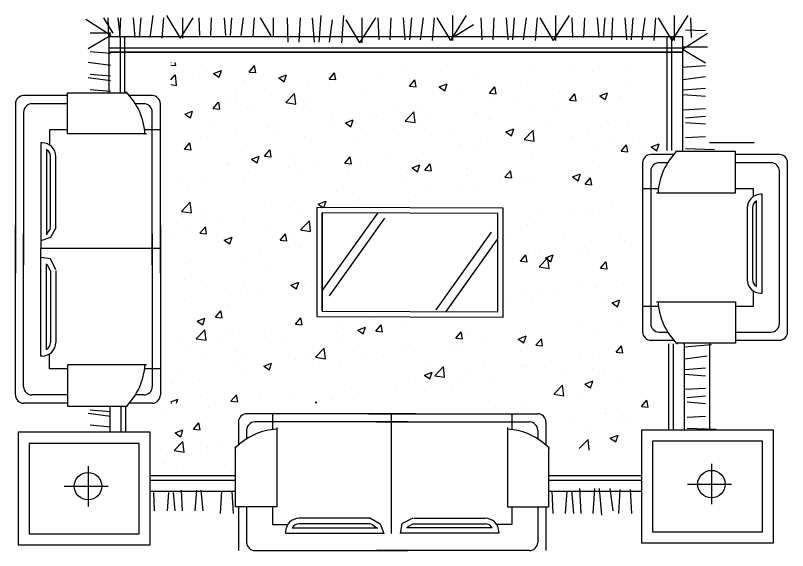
# Model space of a CAD drawing. Extents: x -42728 to 99010, y -18674 to 47645.
# Drawn here: x -23978 to -20522, y -12017 to -9623 of the extents above; entities that cross this region are included whole.
import ezdxf

# ---------------------------------------------------------------- set-up
doc = ezdxf.new("R2010")
doc.units = 0
doc.header["$LTSCALE"] = 100
doc.header["$MEASUREMENT"] = 0
doc.layers.get('0').update_dxf_attribs({"linetype": 'CONTINUOUS'})
doc.layers.add('家具', color=223, linetype='CONTINUOUS')

# ---------------------------------------------------------------- blocks, each defined once
blk = doc.blocks.new('A$C31C22C85')
at = {"layer": '家具', "color": 3}
for p, q in [((603.2, 2294.8), (616.8, 2394)), ((738.7, 2292.3), (677.7, 2394)), ((1359, 2274.4), (1368.9, 2394)), ((1460.4, 2272), (1470.5, 2394)), ((1948.3, 2282.1), (2019.4, 2394)), ((1958.4, 2282.1), (1958.4, 2394)), ((2409, 2282), (2480.1, 2393.9)), ((2419.1, 2282), (2419.1, 2393.9)), ((2940, 2282), (3011.1, 2393.9)), ((2950.1, 2282), (2950.1, 2393.9)), ((427.5, 2304.9), (315.6, 2376)), ((437.6, 2315.1), (395.4, 2382.6)), ((418.1, 2294.8), (415, 2382.6)), ((468.1, 2304.9), (460.4, 2382.6)), ((467.5, 2294.8), (471.9, 2382.6)), ((535.3, 2294.8), (528.5, 2382.6)), ((556, 2294.8), (563.3, 2382.6)), ((657.4, 2292.3), (664.9, 2382.6)), ((738.7, 2292.3), (796.2, 2382.6)), ((748.9, 2292.3), (748.9, 2382.6)), ((824.7, 2305), (821.9, 2382.6)), ((874, 2305), (877.9, 2382.6)), ((941.8, 2305), (935.9, 2382.6)), ((962.6, 2305), (969, 2382.6)), ((1009.8, 2305), (1020.4, 2382.6)), ((1064, 2302.5), (1070.7, 2382.6)), ((1145.3, 2302.5), (1097.3, 2382.6)), ((1155.5, 2302.5), (1155.5, 2382.6)), ((1221.1, 2274.4), (1217.2, 2382.6)), ((1270.4, 2274.4), (1275.8, 2382.6)), ((1338.2, 2274.4), (1329.9, 2382.6)), ((1406.2, 2274.4), (1419.7, 2373.7)), ((1541.7, 2272), (1480.7, 2373.7)), ((1541.7, 2272), (1612.8, 2383.8)), ((1551.9, 2272), (1551.9, 2383.8)), ((1627.6, 2284.6), (1624.1, 2382.6)), ((1677, 2284.6), (1681.9, 2382.6)), ((1744.8, 2284.6), (1737.3, 2382.6)), ((1765.5, 2284.6), (1773.7, 2382.6)), ((1812.8, 2284.6), (1826.3, 2383.8)), ((1867, 2282.1), (1875.3, 2382.6)), ((1948.3, 2282.1), (1887.3, 2383.8)), ((1968.7, 2302.7), (2050, 2353.6)), ((2088.4, 2284.5), (2084.9, 2382.6)), ((2137.7, 2284.5), (2142.6, 2382.6)), ((2205.5, 2284.5), (2198, 2382.6)), ((2226.2, 2284.5), (2234.4, 2382.6)), ((2273.5, 2284.5), (2287, 2383.7)), ((2327.7, 2282), (2336, 2382.6)), ((2409, 2282), (2348, 2383.7)), ((2494.9, 2294.7), (2491.8, 2382.6)), ((2544.3, 2294.7), (2548.7, 2382.6)), ((2612.1, 2294.7), (2605.3, 2382.6)), ((2632.8, 2294.7), (2640.1, 2382.6)), ((2668.7, 2284.5), (2673.6, 2382.6)), ((2736.5, 2284.5), (2729, 2382.6)), ((2757.2, 2284.5), (2765.4, 2382.6)), ((2804.5, 2284.5), (2818, 2383.7)), ((2858.7, 2282), (2867, 2382.6)), ((2940, 2282), (2879, 2383.7)), ((3025.9, 2294.7), (3022.8, 2382.6)), ((2998.9, 2329.5), (3088.3, 2326.3)), ((427.5, 2304.9), (325.8, 2243.9)), ((427.5, 2315.1), (334, 2315.1)), ((418, 2299.2), (2986, 2299.2)), ((418, 2299.2), (418, 2046.8)), ((468, 2299.2), (468, 2046.8)), ((488, 2299.2), (488, 2046.8)), ((2916, 2299.2), (2916, 1789.1)), ((2936, 2299.2), (2936, 1789.1)), ((2986, 2299.2), (2986, 1789.1)), ((2986.2, 2243.5), (3098.1, 2314.7)), ((418, 2249.2), (2986, 2249.2)), ((2986.2, 2253.7), (3098.1, 2253.7)), ((427.5, 2223.6), (334, 2231.4)), ((2986, 2229.2), (418, 2229.2)), ((418, 2229.2), (2986, 2229.2)), ((2986.2, 2243.5), (3087.9, 2182.6)), ((425, 2169.4), (325.8, 2182.9)), ((695.1, 2181.5), (696.6, 2183.3)), ((717.2, 2169.4), (714.6, 2183.3)), ((695.1, 2171.3), (717, 2169.4)), ((887, 2134.9), (922, 2148.4)), ((912, 2118.1), (922.1, 2148.3)), ((916.1, 2170.8), (916.1, 2170.8)), ((1044.5, 2149.3), (1044.5, 2149.3)), ((1045.8, 2140.7), (1069.9, 2169.4)), ((1075.8, 2138), (1070, 2169.4)), ((1746.3, 2143.5), (1746.3, 2143.5)), ((1935.7, 2168.5), (1935.7, 2168.5)), ((2323.8, 2160.2), (2323.8, 2160.2)), ((2486, 2176.7), (2486, 2176.7)), ((2584.1, 2143), (2584.1, 2143)), ((2752.9, 2165.4), (2752.9, 2165.4)), ((2986.2, 2162.2), (3088.3, 2170.7)), ((425, 2101.2), (325.8, 2114.7)), ((425, 2122.1), (334, 2129.7)), ((695.1, 2106.5), (715.6, 2127.8)), ((721.3, 2080.3), (715.7, 2127.8)), ((792, 2117.3), (792, 2117.3)), ((855.2, 2141), (855.2, 2141)), ((887, 2134.9), (911.9, 2118.2)), ((914.8, 2132.8), (914.8, 2132.8)), ((1045.8, 2140.7), (1075.7, 2138.1)), ((1178.2, 2114.2), (1213.2, 2127.7)), ((1178.2, 2114.2), (1203, 2097.5)), ((1203.2, 2097.4), (1213.3, 2127.6)), ((1404.4, 2109.3), (1428.5, 2138)), ((1404.4, 2109.3), (1434.3, 2106.7)), ((1434.4, 2106.6), (1428.6, 2138)), ((1621.1, 2127.1), (1621.1, 2127.1)), ((2067.1, 2125), (2067.1, 2125)), ((2988.7, 2108.1), (3087.9, 2121.6)), ((695.1, 2084.4), (721.1, 2080.4)), ((1021.6, 2103.6), (1021.6, 2103.6)), ((1305.4, 2085.5), (1305.4, 2085.5)), ((1763.1, 2077.9), (1787.2, 2106.6)), ((1763.1, 2077.9), (1792.9, 2075.3)), ((1793.1, 2075.3), (1787.3, 2106.6)), ((1807.4, 2087.6), (1807.4, 2087.6)), ((1896.7, 2074.2), (1931.7, 2087.6)), ((1896.7, 2074.2), (1921.6, 2057.4)), ((1921.7, 2057.4), (1931.9, 2087.6)), ((2121.7, 2046.5), (2145.8, 2075.3)), ((2151.7, 2043.9), (2145.9, 2075.2)), ((2292.5, 2092.9), (2292.5, 2092.9)), ((2750.2, 2095.8), (2750.2, 2095.8)), ((232.6, 1863.7), (232.6, 2048.5)), ((232.6, 2048.5), (502.3, 2048.5)), ((425, 2053.9), (334, 2061.5)), ((990.8, 2044.1), (990.8, 2044.1)), ((1116, 2060.6), (1116, 2060.6)), ((1210.3, 2004.5), (1249.2, 2045.1)), ((1254.9, 1997.5), (1249.4, 2045)), ((1554.8, 2055.5), (1554.8, 2055.5)), ((2000.9, 2042.9), (2000.9, 2042.9)), ((2121.7, 2046.5), (2151.6, 2043.9)), ((2434.4, 2054.2), (2434.4, 2054.2)), ((2480.3, 2015.2), (2504.4, 2043.9)), ((2510.3, 2012.5), (2504.5, 2043.8)), ((2615.3, 2034.2), (2650.3, 2047.6)), ((2640.3, 2017.3), (2650.4, 2047.6)), ((2988.7, 2060.8), (3088.3, 2069.1)), ((2988.7, 2040.1), (3088.3, 2032.4)), ((232.6, 2035.4), (36.7, 2035.4)), ((612.1, 2035.4), (509.2, 2035.4)), ((885.5, 1977.9), (909.6, 2006.6)), ((915.5, 1975.3), (909.7, 2006.6)), ((963.5, 2024.6), (963.5, 2024.6)), ((988.2, 2028.8), (988.2, 2028.8)), ((1210.3, 2004.5), (1254.8, 1997.6)), ((1298.1, 2020.3), (1298.1, 2020.3)), ((2119.9, 2012.8), (2119.9, 2012.8)), ((2245.1, 2029.3), (2245.1, 2029.3)), ((2480.3, 2015.2), (2510.2, 2012.5)), ((2570.3, 2025.8), (2570.3, 2025.8)), ((2615.3, 2034.2), (2640.2, 2017.4)), ((2703.9, 2033.2), (2703.9, 2033.2)), ((0, 1998.6), (0, 1241.2)), ((232.6, 1998.6), (73.4, 1998.6)), ((575.4, 1998.6), (536.7, 1998.6)), ((648.8, 1241.2), (648.8, 1998.6)), ((787.2, 1988.8), (787.2, 1988.8)), ((885.5, 1977.9), (915.4, 1975.3)), ((1038.4, 1982.8), (1038.4, 1982.8)), ((1054.1, 1977.6), (1054.1, 1977.6)), ((1709.3, 1992.8), (1709.3, 1992.8)), ((1804.1, 1971.3), (1804.1, 1971.3)), ((2317.7, 1993.8), (2317.7, 1993.8)), ((2412.3, 1983.1), (2412.3, 1983.1)), ((2988.7, 1972.3), (3088.3, 1977.3)), ((36.7, 1961.9), (36.7, 1277.9)), ((612.1, 1277.9), (612.1, 1961.9)), ((758.1, 1953), (793.1, 1966.4)), ((758.1, 1953), (782.9, 1936.2)), ((783.1, 1936.2), (793.2, 1966.4)), ((785.9, 1950.8), (785.9, 1950.8)), ((908.7, 1966.4), (908.7, 1966.4)), ((1321, 1966.3), (1321, 1966.3)), ((1417.7, 1942.8), (1417.7, 1942.8)), ((1587.9, 1955), (1587.9, 1955)), ((1614.8, 1946.3), (1614.8, 1946.3)), ((1743.9, 1921.7), (1782.9, 1962.3)), ((1788.5, 1914.8), (1783, 1962.3)), ((1854.8, 1943.7), (1854.8, 1943.7)), ((2061, 1958.6), (2061, 1958.6)), ((2998.9, 1936.4), (3088.3, 1943.8)), ((892.6, 1921.7), (892.6, 1921.7)), ((1159.5, 1910.4), (1159.5, 1910.4)), ((1476.6, 1912.9), (1511.6, 1926.4)), ((1476.6, 1912.9), (1501.5, 1896.2)), ((1489.6, 1929.9), (1489.6, 1929.9)), ((1501.6, 1896.1), (1511.8, 1926.3)), ((1743.9, 1921.7), (1788.4, 1914.8)), ((1801.3, 1921.1), (1801.3, 1921.1)), ((2120.7, 1933.1), (2120.7, 1933.1)), ((2121.7, 1932.4), (2121.7, 1932.4)), ((2388.6, 1921.2), (2388.6, 1921.2)), ((2655.6, 1909.9), (2655.6, 1909.9)), ((2743.9, 1915.1), (2743.9, 1915.1)), ((2998.9, 1915.6), (3088.3, 1908.8)), ((153, 1882.4), (153, 1814.6)), ((232.6, 1882.4), (153, 1882.4)), ((648.8, 1882.4), (578.1, 1882.4)), ((1126.1, 1892.7), (1126.1, 1892.7)), ((1173.8, 1888.3), (1173.8, 1888.3)), ((1426.4, 1899.1), (1426.4, 1899.1)), ((1548.8, 1889.1), (1548.8, 1889.1)), ((1693.3, 1887.8), (1693.3, 1887.8)), ((1829.1, 1883), (1829.1, 1883)), ((1960.2, 1876.6), (1960.2, 1876.6)), ((2195.2, 1872.9), (2230.2, 1886.3)), ((2195.2, 1872.9), (2220.1, 1856.1)), ((2220.2, 1856.1), (2230.3, 1886.3)), ((2277.5, 1839), (2316.5, 1879.6)), ((2322.1, 1832), (2316.6, 1879.5)), ((2618.7, 1898.6), (2618.7, 1898.6)), ((587.2, 1863.7), (232.6, 1863.7)), ((834.5, 1842.7), (834.5, 1842.7)), ((859.3, 1846.9), (859.3, 1846.9)), ((984.5, 1863.3), (984.5, 1863.3)), ((1292, 1853.9), (1292, 1853.9)), ((1537.5, 1833), (1537.5, 1833)), ((2113.5, 1832.1), (2113.5, 1832.1)), ((2227.2, 1865.3), (2227.2, 1865.3)), ((2277.5, 1839), (2322, 1832.1)), ((2302.9, 1857), (2302.9, 1857)), ((2494.1, 1854), (2494.1, 1854)), ((2564.2, 1859.4), (2564.2, 1859.4)), ((2761, 1842.7), (2761, 1842.7)), ((2998.9, 1847.9), (3088.3, 1852.3)), ((114.1, 1824.4), (114.1, 1351.2)), ((119.8, 1824.4), (114.1, 1824.4)), ((756.5, 1795.9), (780.6, 1824.7)), ((786.5, 1793.3), (780.8, 1824.6)), ((1032.3, 1816.4), (1032.3, 1816.4)), ((1988.4, 1815.6), (1988.4, 1815.6)), ((2311.6, 1827.4), (2311.6, 1827.4)), ((2603.3, 1808.2), (2603.3, 1808.2)), ((2665.2, 1825.8), (2665.2, 1825.8)), ((2711, 1786.8), (2735.1, 1815.5)), ((2741, 1784.1), (2735.3, 1815.4)), ((2801, 1797.4), (2801, 1797.4)), ((2846, 1805.8), (2881, 1819.2)), ((2846, 1805.8), (2870.9, 1789)), ((2871, 1788.9), (2881.1, 1819.2)), ((2934.6, 1804.8), (2934.6, 1804.8)), ((2998.9, 1798.5), (3128.6, 1793.9)), ((3107.2, 1825.6), (3307.2, 1825.6)), ((138.6, 1794.8), (138.6, 1412.1)), ((156.6, 1443.7), (156.6, 1763.2)), ((181, 1443.7), (181, 1763.2)), ((756.5, 1795.9), (786.4, 1793.3)), ((779.8, 1784.4), (779.8, 1784.4)), ((1056.5, 1751.7), (1091.5, 1765.1)), ((1081.5, 1734.9), (1091.6, 1765.1)), ((1115.2, 1764.6), (1139.3, 1793.3)), ((1115.2, 1764.6), (1145.1, 1762)), ((1145.2, 1761.9), (1139.4, 1793.3)), ((1245.9, 1782.9), (1245.9, 1782.9)), ((1672.6, 1774.1), (1672.6, 1774.1)), ((2054.9, 1792.1), (2054.9, 1792.1)), ((2711, 1786.8), (2740.9, 1784.1)), ((2946.7, 1771.8), (2843.8, 1771.8)), ((3223.3, 1784.9), (2953.7, 1784.9)), ((3223.3, 1600.1), (3223.3, 1784.9)), ((3419.2, 1771.8), (3223.3, 1771.8)), ((954.4, 1732.9), (954.4, 1732.9)), ((1056.5, 1751.7), (1081.4, 1734.9)), ((1358.1, 1732.6), (1358.1, 1732.6)), ((1473.8, 1733.2), (1497.9, 1761.9)), ((1473.8, 1733.2), (1503.7, 1730.6)), ((1483.2, 1749.1), (1483.2, 1749.1)), ((1503.8, 1730.5), (1498, 1761.9)), ((1795.2, 1754.7), (1795.2, 1754.7)), ((1832.4, 1701.8), (1856.5, 1730.5)), ((1862.4, 1699.2), (1856.7, 1730.5)), ((2311.7, 1758.1), (2311.7, 1758.1)), ((2807.1, 1735), (2807.1, 977.6)), ((2919.2, 1735), (2880.5, 1735)), ((3382.5, 1735), (3223.3, 1735)), ((3455.9, 977.6), (3455.9, 1735)), ((954.6, 1723.4), (954.6, 1723.4)), ((1221.5, 1712.1), (1221.5, 1712.1)), ((1488.4, 1700.9), (1488.4, 1700.9)), ((1542.7, 1722.6), (1542.7, 1722.6)), ((1775.1, 1711.6), (1810.1, 1725.1)), ((1775.1, 1711.6), (1800, 1694.9)), ((1800.1, 1694.8), (1810.2, 1725)), ((1832.4, 1701.8), (1862.3, 1699.2)), ((2020.1, 1708.1), (2020.1, 1708.1)), ((2191.1, 1670.4), (2215.2, 1699.2)), ((2221.1, 1667.8), (2215.3, 1699.1)), ((2487.2, 1701.4), (2487.2, 1701.4)), ((2612.3, 1717.9), (2612.3, 1717.9)), ((2843.8, 1698.3), (2843.8, 1014.3)), ((3419.2, 1014.3), (3419.2, 1698.3)), ((852.9, 1666.1), (852.9, 1666.1)), ((1042.3, 1691.1), (1042.3, 1691.1)), ((1286, 1687.4), (1286, 1687.4)), ((1755.3, 1689.6), (1755.3, 1689.6)), ((2022.3, 1678.3), (2022.3, 1678.3)), ((2171.4, 1659.8), (2171.4, 1659.8)), ((2191.1, 1670.4), (2220.9, 1667.8)), ((2289.2, 1667), (2289.2, 1667)), ((2305.6, 1660.9), (2305.6, 1660.9)), ((2493.6, 1671.6), (2528.7, 1685)), ((2493.6, 1671.6), (2518.5, 1654.8)), ((2518.6, 1654.8), (2528.8, 1685)), ((2549.7, 1639.1), (2573.8, 1667.8)), ((2558.1, 1692.9), (2558.1, 1692.9)), ((2579.7, 1636.4), (2573.9, 1667.8)), ((2886.3, 1681.5), (2886.3, 1681.5)), ((727.8, 1649.7), (727.8, 1649.7)), ((1026.3, 1650), (1026.3, 1650)), ((1728.5, 1658), (1728.5, 1658)), ((1982, 1634.9), (1982, 1634.9)), ((2048.8, 1625.7), (2048.8, 1625.7)), ((2549.7, 1639.1), (2579.6, 1636.5)), ((2556.1, 1655.7), (2556.1, 1655.7)), ((773.7, 1617.9), (773.7, 1617.9)), ((1436.9, 1607.9), (1436.9, 1607.9)), ((1856.8, 1618.4), (1856.8, 1618.4)), ((2877.8, 1618.8), (2807.1, 1618.8)), ((2868.7, 1600.1), (3223.3, 1600.1)), ((3302.9, 1618.8), (3223.3, 1618.8)), ((3302.9, 1583.9), (3302.9, 1618.8)), ((3341.8, 1593.7), (3336.1, 1593.7)), ((3341.8, 1151.8), (3341.8, 1593.7)), ((743, 1517.4), (781.9, 1558)), ((787.6, 1510.5), (782, 1558)), ((1145.3, 1557.9), (1145.3, 1557.9)), ((1355, 1550.4), (1390, 1563.8)), ((1380.4, 1535), (1390.1, 1563.8)), ((1536.6, 1556.2), (1536.6, 1556.2)), ((1541.1, 1576.8), (1541.1, 1576.8)), ((1789.1, 1588.2), (1789.1, 1588.2)), ((3317.3, 1181.4), (3317.3, 1564.1)), ((1226.5, 1535.4), (1226.5, 1535.4)), ((1279.9, 1521), (1279.9, 1521)), ((1349.2, 1535.1), (1349.6, 1047.1)), ((2183.2, 1532.5), (1349.2, 1535.1)), ((1351.7, 1551.9), (1351.7, 1551.9)), ((1355, 1550.4), (1377.8, 1535)), ((2183.6, 1044.5), (2183.2, 1532.5)), ((2480.8, 1520.7), (2480.8, 1520.7)), ((2552, 1526.5), (2552, 1526.5)), ((2670.2, 1545.6), (2670.2, 1545.6)), ((3274.9, 1532.5), (3274.9, 1213)), ((3299.3, 1532.5), (3299.3, 1213)), ((743, 1517.4), (787.4, 1510.5)), ((853.7, 1507.8), (853.7, 1507.8)), ((910.8, 1493.9), (910.8, 1493.9)), ((1373.2, 1511.1), (1373.6, 1071.1)), ((1373.6, 1071.1), (1373.2, 1511.1)), ((2159.2, 1508.5), (1373.2, 1511.1)), ((1373.6, 1162.4), (1621.4, 1509.7)), ((1406.2, 1139.1), (1654, 1486.5)), ((2159.6, 1068.5), (2159.2, 1508.5)), ((2299.5, 1494.5), (2299.5, 1494.5)), ((2355.6, 1504.2), (2355.6, 1504.2)), ((2582.6, 1509.8), (2582.6, 1509.8)), ((0, 696), (0, 1453.5)), ((648.8, 1453.5), (648.8, 696)), ((721.4, 1468.9), (721.4, 1468.9)), ((767.6, 1451.5), (767.6, 1451.5)), ((857.2, 1467.9), (857.2, 1467.9)), ((1020.2, 1483.5), (1020.2, 1483.5)), ((1124.2, 1456.6), (1124.2, 1456.6)), ((1276.6, 1434.7), (1315.5, 1475.3)), ((1321.2, 1427.7), (1315.7, 1475.2)), ((2291, 1459.8), (2291, 1459.8)), ((156.8, 1441), (138.2, 1416.2)), ((181.5, 1444.1), (156.8, 1400.8)), ((825.9, 1419.9), (850, 1448.6)), ((825.9, 1419.9), (855.8, 1417.2)), ((855.9, 1417.2), (850.1, 1448.5)), ((1184.5, 1388.5), (1208.6, 1417.2)), ((1214.6, 1385.8), (1208.8, 1417.2)), ((1276.6, 1434.7), (1321.1, 1427.8)), ((1883.7, 1077.1), (2131.5, 1424.5)), ((36.7, 732.8), (36.7, 1416.8)), ((156.8, 1400.8), (113.4, 1385.3)), ((612.1, 1416.8), (612.1, 732.8)), ((695.8, 1412), (695.8, 1412)), ((934.9, 1389.1), (969.9, 1402.5)), ((934.9, 1389.1), (959.7, 1372.3)), ((959.8, 1372.3), (970, 1402.5)), ((962.7, 1400.7), (962.7, 1400.7)), ((1184.5, 1388.5), (1214.4, 1385.9)), ((1229.6, 1389.5), (1229.6, 1389.5)), ((1927.2, 1069.3), (2159.3, 1394.7)), ((2191.8, 1411.5), (2191.8, 1411.5)), ((2458.7, 1400.2), (2458.7, 1400.2)), ((2702.4, 1400), (2702.4, 1400)), ((2725.6, 1389), (2725.6, 1389)), ((648.9, 1351.2), (113.4, 1351.2)), ((114.1, 870.3), (114.1, 1351.2)), ((1220.2, 1354.7), (1220.2, 1354.7)), ((1273.8, 1354.5), (1273.8, 1354.5)), ((2410.8, 1350), (2410.8, 1350)), ((2538.6, 1348.4), (2538.6, 1348.4)), ((2546, 1360), (2546, 1360)), ((1014.1, 1317.1), (1014.1, 1317.1)), ((1095, 1338.2), (1095, 1338.2)), ((2260.4, 1294.3), (2284.5, 1323.1)), ((2290.4, 1291.7), (2284.7, 1323)), ((2293.4, 1328), (2293.4, 1328)), ((2297.2, 1344.4), (2297.2, 1344.4)), ((2349.3, 1323.5), (2349.3, 1323.5)), ((2372, 1309), (2407, 1322.5)), ((2397, 1292.2), (2407.1, 1322.4)), ((2564.1, 1333.1), (2564.1, 1333.1)), ((156.8, 1304.7), (113.4, 1310.9)), ((138.6, 899.9), (138.6, 1282.6)), ((156.8, 1252.1), (141.3, 1280)), ((181.5, 1255.2), (156.8, 1304.7)), ((761.6, 1285.1), (761.6, 1285.1)), ((779.2, 1296.7), (779.2, 1296.7)), ((2224.1, 1307), (2224.1, 1307)), ((2260.4, 1294.3), (2290.3, 1291.7)), ((2343.8, 1269.2), (2382.8, 1309.7)), ((2372, 1309), (2396.9, 1292.2)), ((2388.4, 1262.2), (2382.9, 1309.7)), ((2619.1, 1263), (2643.2, 1291.7)), ((2649.1, 1260.3), (2643.3, 1291.7)), ((156.6, 1251), (156.6, 931.5)), ((181, 1251), (181, 931.5)), ((1124.7, 1259.6), (1124.7, 1259.6)), ((2343.8, 1269.2), (2388.3, 1262.3)), ((2619.1, 1263), (2649, 1260.4)), ((757.8, 1213.8), (757.8, 1213.8)), ((833.1, 1209.5), (833.1, 1209.5)), ((1024.7, 1202.5), (1024.7, 1202.5)), ((1233.3, 1187.8), (1268.3, 1201.2)), ((1233.3, 1187.8), (1258.2, 1171)), ((1258.3, 1171), (1268.4, 1201.2)), ((1267.7, 1188.1), (1267.7, 1188.1)), ((1278, 1182.4), (1278, 1182.4)), ((1291.6, 1191.2), (1291.6, 1191.2)), ((2539.9, 1193.6), (2539.9, 1193.6)), ((2601.8, 1175), (2601.8, 1175)), ((2722.9, 1192.8), (2722.9, 1192.8)), ((963.5, 1141), (963.5, 1141)), ((1008, 1150.6), (1008, 1150.6)), ((1088.6, 1157.5), (1088.6, 1157.5)), ((1244.5, 1149.8), (1244.5, 1149.8)), ((2287.3, 1161.6), (2287.3, 1161.6)), ((2359.2, 1146.1), (2359.2, 1146.1)), ((2407.1, 1151.2), (2407.1, 1151.2)), ((3302.9, 1093.8), (3302.9, 1161.6)), ((3336.1, 1151.8), (3341.8, 1151.8)), ((755.5, 1118.6), (755.5, 1118.6)), ((2217.7, 1126.3), (2217.7, 1126.3)), ((2310.2, 1125), (2310.2, 1125)), ((2626.1, 1134.8), (2626.1, 1134.8)), ((2670.4, 1107.7), (2705.5, 1121.1)), ((2670.4, 1107.7), (2695.3, 1090.9)), ((2695.4, 1090.9), (2705.6, 1121.1)), ((2868.7, 1112.5), (3223.3, 1112.5)), ((3223.3, 1112.5), (3223.3, 927.7)), ((895.3, 1043.8), (919.4, 1072.5)), ((925.3, 1041.1), (919.5, 1072.4)), ((952.9, 1099.7), (952.9, 1099.7)), ((2807.1, 1093.8), (2877.8, 1093.8)), ((3223.3, 1093.8), (3302.9, 1093.8)), ((813.2, 1026.5), (848.2, 1040)), ((838.2, 1009.7), (848.3, 1039.9)), ((895.3, 1043.8), (925.2, 1041.1)), ((1253.9, 1012.4), (1278, 1041.1)), ((1283.9, 1009.7), (1278.1, 1041.1)), ((1349.6, 1047.1), (2183.6, 1044.5)), ((1373.6, 1071.1), (2159.6, 1068.5)), ((1587.4, 1043.3), (1587.4, 1043.3)), ((813.2, 1026.5), (838.1, 1009.7)), ((1253.9, 1012.4), (1283.8, 1009.8)), ((1261.6, 1021.7), (1261.6, 1021.7)), ((1462.2, 1026.8), (1462.2, 1026.8)), ((1612.6, 981), (1636.7, 1009.7)), ((1642.6, 978.3), (1636.8, 1009.7)), ((1727, 1024.9), (1727, 1024.9)), ((2533.8, 1027.1), (2533.8, 1027.1)), ((2716.5, 1012), (2716.5, 1012)), ((809.3, 947.6), (848.2, 988.2)), ((853.8, 940.7), (848.3, 988.2)), ((1001.9, 984.2), (1001.9, 984.2)), ((1146.5, 985.2), (1146.5, 985.2)), ((1435.4, 974.8), (1435.4, 974.8)), ((1531.8, 986.5), (1566.8, 999.9)), ((1531.8, 986.5), (1556.6, 969.7)), ((1556.8, 969.7), (1566.9, 999.9)), ((1612.6, 981), (1642.4, 978.4)), ((1971.2, 949.6), (1995.3, 978.4)), ((2001.2, 947), (1995.4, 978.3)), ((2281.2, 995.1), (2281.2, 995.1)), ((2591.3, 995.6), (2591.3, 995.6)), ((2880.5, 977.6), (2919.2, 977.6)), ((3223.3, 977.6), (3382.5, 977.6)), ((749.4, 952.2), (749.4, 952.2)), ((809.3, 947.6), (853.7, 940.7)), ((831.9, 943.8), (831.9, 943.8)), ((927.3, 947), (927.3, 947)), ((957.1, 960.3), (957.1, 960.3)), ((1194.2, 935.7), (1194.2, 935.7)), ((1971.2, 949.6), (2001.1, 947)), ((2024.5, 959.9), (2024.5, 959.9)), ((2250.3, 946.4), (2285.3, 959.9)), ((2250.3, 946.4), (2275.2, 929.7)), ((2275.3, 929.6), (2285.5, 959.8)), ((2275.5, 954), (2275.5, 954)), ((2329.8, 918.3), (2353.9, 947)), ((2359.8, 915.6), (2354, 946.9)), ((2843.8, 940.8), (2946.7, 940.8)), ((3223.3, 940.8), (3419.2, 940.8)), ((1143.8, 924.7), (1143.8, 924.7)), ((1342.9, 864.9), (1381.8, 905.4)), ((1387.5, 857.9), (1381.9, 905.4)), ((1461.1, 924.4), (1461.1, 924.4)), ((1728, 913.1), (1728, 913.1)), ((1764.8, 922.4), (1764.8, 922.4)), ((1961, 912.6), (1961, 912.6)), ((1995, 901.9), (1995, 901.9)), ((2086.2, 929.1), (2086.2, 929.1)), ((2329.8, 918.3), (2359.7, 915.6)), ((2688.4, 886.9), (2712.5, 915.6)), ((2718.4, 884.2), (2712.7, 915.6)), ((2923.6, 924.7), (2923.6, 538.1)), ((2943.6, 924.7), (2943.6, 538.1)), ((3223.3, 927.7), (2953.7, 927.7)), ((2993.6, 924.7), (2993.6, 538.1)), ((2993.8, 911.2), (3115.8, 921.4)), ((3107.2, 927.7), (3107.2, 539)), ((119.8, 870.3), (114.1, 870.3)), ((153, 812.3), (153, 880)), ((765.8, 891.1), (765.8, 891.1)), ((852.2, 874.7), (852.2, 874.7)), ((986.2, 890.2), (986.2, 890.2)), ((1032.7, 879.8), (1032.7, 879.8)), ((1299.6, 868.5), (1299.6, 868.5)), ((1342.9, 864.9), (1387.3, 858)), ((1512.3, 890.4), (1512.3, 890.4)), ((1645.2, 871), (1645.2, 871)), ((2261.9, 890.6), (2261.9, 890.6)), ((2528.8, 879.3), (2528.8, 879.3)), ((2581.2, 876.7), (2581.2, 876.7)), ((2688.4, 886.9), (2718.3, 884.3)), ((2996.3, 857.1), (3095.5, 870.6)), ((587.2, 831), (232.6, 831)), ((232.6, 831), (232.6, 646.2)), ((1111.7, 825.2), (1146.7, 838.7)), ((1136.6, 808.4), (1146.8, 838.6)), ((1255.6, 855.2), (1255.6, 855.2)), ((1330.7, 829.6), (1330.7, 829.6)), ((1455.9, 846.1), (1455.9, 846.1)), ((1566.6, 857.3), (1566.6, 857.3)), ((1833.5, 846), (1833.5, 846)), ((2100.4, 834.7), (2100.4, 834.7)), ((2527.7, 860.7), (2527.7, 860.7)), ((232.6, 812.3), (153, 812.3)), ((648.8, 812.3), (578.1, 812.3)), ((995.9, 817.7), (995.9, 817.7)), ((1111.7, 825.2), (1136.5, 808.4)), ((1830.2, 785.2), (1865.2, 798.6)), ((1855.2, 768.4), (1865.3, 798.6)), ((1876.5, 782.1), (1915.4, 822.7)), ((1921.1, 775.2), (1915.6, 822.6)), ((2275.2, 828.7), (2275.2, 828.7)), ((2289.6, 826.6), (2289.6, 826.6)), ((2367.3, 823.4), (2367.3, 823.4)), ((2459.8, 798.4), (2459.8, 798.4)), ((2585, 814.8), (2585, 814.8)), ((2634.2, 812.2), (2634.2, 812.2)), ((2996.3, 809.8), (3088.3, 817.5)), ((743.3, 785.7), (743.3, 785.7)), ((825.6, 763.1), (825.6, 763.1)), ((1014.9, 788), (1014.9, 788)), ((1830.2, 785.2), (1855.1, 768.4)), ((1876.5, 782.1), (1921, 775.2)), ((1998, 776.6), (1998, 776.6)), ((2018.4, 793.5), (2018.4, 793.5)), ((2701, 766.9), (2701, 766.9)), ((2996.3, 789.1), (3088.3, 782)), ((700.4, 746.6), (700.4, 746.6)), ((1706.4, 726.5), (1706.4, 726.5)), ((1758.7, 756), (1758.7, 756)), ((1954.6, 731.9), (1954.6, 731.9)), ((2144, 756.8), (2144, 756.8)), ((2410.1, 699.3), (2449.1, 739.9)), ((2454.7, 692.4), (2449.2, 739.9)), ((2548.8, 745.1), (2583.8, 758.6)), ((2548.8, 745.1), (2573.7, 728.4)), ((2573.8, 728.3), (2583.9, 758.5)), ((2996.3, 721.3), (3088.3, 725.9)), ((232.6, 696), (73.4, 696)), ((575.4, 696), (536.7, 696)), ((827.8, 692.8), (827.8, 692.8)), ((964.7, 667.7), (988.8, 696.4)), ((994.7, 665), (988.9, 696.3)), ((1506.2, 724), (1506.2, 724)), ((1829.5, 715.4), (1829.5, 715.4)), ((2409.4, 716.8), (2409.4, 716.8)), ((2410.1, 699.3), (2454.6, 692.4)), ((2521.6, 694.2), (2521.6, 694.2)), ((3006.4, 685.4), (3088.3, 692.2)), ((232.6, 659.3), (36.7, 659.3)), ((612.1, 659.3), (509.2, 659.3)), ((695.1, 665.3), (726.6, 677.4)), ((695.1, 661.5), (698.3, 659.4)), ((720.6, 659.4), (726.7, 677.3)), ((964.7, 667.7), (994.6, 665)), ((1094.7, 681.5), (1094.7, 681.5)), ((1249.5, 688.8), (1249.5, 688.8)), ((1342.7, 659.4), (1347.4, 665)), ((1348.6, 659.4), (1347.5, 665)), ((1361.7, 670.3), (1361.7, 670.3)), ((1414.8, 676.5), (1414.8, 676.5)), ((1513.7, 673.8), (1513.7, 673.8)), ((2117.8, 666.8), (2117.8, 666.8)), ((2269.1, 662.2), (2269.1, 662.2)), ((2802.2, 644.3), (2826.3, 673)), ((2832.2, 641.6), (2826.5, 672.9)), ((3006.4, 664.7), (3088.3, 658.4)), ((232.6, 646.2), (502.3, 646.2)), ((425, 620.9), (334, 628.5)), ((422.1, 644.2), (422.1, 530.5)), ((472.1, 644.2), (472.1, 530.5)), ((492.1, 644.2), (492.1, 530.5)), ((864.8, 640.6), (864.8, 640.6)), ((2642.6, 636.7), (2642.6, 636.7)), ((2694.9, 634.1), (2694.9, 634.1)), ((2802.2, 644.3), (2832.1, 641.6)), ((425, 600), (325.8, 613.5)), ((656.9, 618.2), (656.9, 618.2)), ((854.3, 599.3), (854.3, 599.3)), ((1792.4, 612.1), (1034.9, 612.1)), ((1151.2, 612.1), (1151.2, 541.4)), ((1580.1, 612.1), (2337.5, 612.1)), ((1682.4, 612.2), (1682.4, 76.7)), ((2221.2, 612.1), (2221.2, 541.4)), ((2641.5, 618.1), (2641.5, 618.1)), ((3006.4, 596.9), (3088.3, 601)), ((425, 552.7), (334, 560.3)), ((796.7, 543.4), (820.8, 572.1)), ((826.7, 540.7), (820.9, 572)), ((998.2, 575.4), (998.2, 472.5)), ((1755.7, 575.4), (1071.6, 575.4)), ((1616.8, 575.4), (2300.8, 575.4)), ((2374.2, 575.4), (2374.2, 472.5)), ((2481.1, 580.8), (2481.1, 580.8)), ((2573.6, 555.7), (2573.6, 555.7)), ((2698.7, 572.2), (2698.7, 572.2)), ((2748, 569.5), (2748, 569.5)), ((11.5, 529.5), (11.5, 24.9)), ((603.4, 529.5), (11.5, 529.5)), ((603.4, 24.9), (603.4, 529.5)), ((714.6, 526.1), (749.6, 539.6)), ((714.6, 526.1), (739.5, 509.4)), ((739.6, 509.3), (749.7, 539.5)), ((796.7, 543.4), (826.6, 540.7)), ((1034.9, 538.7), (1034.9, 500)), ((1169.9, 550.5), (1169.9, 195.9)), ((2202.6, 550.5), (2202.6, 195.9)), ((2337.5, 538.7), (2337.5, 500)), ((2801.6, 539), (2801.6, 34.4)), ((3393.5, 539), (2801.6, 539)), ((2814.8, 524.3), (2814.8, 524.3)), ((3006.4, 547.5), (3136.2, 542.9)), ((3393.5, 34.4), (3393.5, 539)), ((710.6, 447.2), (749.6, 487.8)), ((755.2, 440.3), (749.7, 487.8)), ((2523.9, 456.7), (2562.8, 497.3)), ((2568.5, 449.8), (2563, 497.3)), ((2662.6, 502.5), (2697.6, 515.9)), ((2662.6, 502.5), (2687.4, 485.7)), ((2687.6, 485.7), (2697.7, 515.9)), ((2851.6, 489), (2851.6, 84.4)), ((3343.5, 489), (2851.6, 489)), ((3343.5, 84.4), (3343.5, 489)), ((61.5, 479.5), (61.5, 74.9)), ((553.4, 479.5), (61.5, 479.5)), ((553.4, 74.9), (553.4, 479.5)), ((650.8, 451.8), (650.8, 451.8)), ((858.5, 459.9), (858.5, 459.9)), ((903.3, 483.8), (903.3, 483.8)), ((985.1, 195.9), (985.1, 465.5)), ((2387.4, 195.9), (2387.4, 465.5)), ((710.6, 447.2), (755.1, 440.3)), ((733.3, 443.4), (733.3, 443.4)), ((828.7, 446.6), (828.7, 446.6)), ((667.2, 390.7), (667.2, 390.7)), ((3115, 387.5), (3115, 207.3)), ((324.8, 378), (324.8, 197.8)), ((753.6, 374.3), (753.6, 374.3)), ((934.1, 379.4), (934.1, 379.4)), ((604.1, 335.1), (983.4, 335.1)), ((604.1, 315.1), (983.4, 315.1)), ((2386.7, 335.1), (2803.9, 335.1)), ((2386.7, 315.1), (2803.9, 315.1)), ((414.9, 285.9), (218.4, 285.9)), ((2524.6, 277.6), (2530.1, 166.1)), ((2592.3, 277.6), (2583.8, 166.1)), ((2613.1, 277.6), (2623, 158.1)), ((2660.3, 277.6), (2673.8, 178.4)), ((3205, 295.4), (3008.5, 295.4)), ((604.1, 265.1), (983.4, 265.1)), ((617.5, 259.9), (621.6, 177.9)), ((685.3, 259.9), (679, 177.9)), ((706, 259.9), (712.8, 177.9)), ((741.9, 270), (746.5, 177.9)), ((809.7, 270), (802.6, 177.9)), ((830.4, 270), (838.1, 177.9)), ((922.7, 265.1), (916.9, 166.1)), ((968.2, 265.1), (974, 166.1)), ((2386.7, 265.1), (2803.9, 265.1)), ((2400.1, 267.5), (2405.2, 166.1)), ((2467.9, 267.5), (2460.1, 166.1)), ((2488.6, 267.5), (2497.1, 166.1)), ((2705.3, 272.7), (2699.1, 166.1)), ((2750.8, 272.7), (2757.1, 166.1)), ((1169.9, 195.9), (985.1, 195.9)), ((998.2, 195.9), (998.2, 0)), ((1034.9, 195.9), (1034.9, 36.7)), ((1151.2, 195.9), (1151.2, 116.3)), ((2202.6, 195.9), (2387.4, 195.9)), ((2221.2, 195.9), (2221.2, 116.3)), ((2337.5, 195.9), (2337.5, 36.7)), ((2374.2, 195.9), (2374.2, 0)), ((1589.9, 144.3), (1270.4, 144.3)), ((1589.5, 144.8), (1632.8, 120)), ((1778.4, 144.8), (1728.8, 120)), ((1782.6, 144.3), (2102.1, 144.3)), ((1151.2, 116.3), (1218.9, 116.3)), ((1589.9, 119.8), (1270.4, 119.8)), ((1592.5, 120), (1617.3, 101.5)), ((1632.8, 120), (1648.3, 76.7)), ((1728.8, 120), (1722.6, 76.7)), ((1781.5, 120), (1753.6, 104.6)), ((1782.6, 119.8), (2102.1, 119.8)), ((2221.2, 116.3), (2153.5, 116.3)), ((61.5, 74.9), (553.4, 74.9)), ((1209.2, 83.1), (1209.2, 77.4)), ((1209.2, 77.4), (1651.1, 77.4)), ((1238.8, 101.9), (1621.4, 101.9)), ((2163.3, 77.4), (1721.4, 77.4)), ((2133.6, 101.9), (1751, 101.9)), ((2163.3, 83.1), (2163.3, 77.4)), ((2851.6, 84.4), (3343.5, 84.4)), ((11.5, 24.9), (603.4, 24.9)), ((1071.6, 0), (1755.7, 0)), ((2300.8, 0), (1616.8, 0)), ((2801.6, 34.4), (3393.5, 34.4))]:
    blk.add_line(p, q, dxfattribs=at)
for centre in [(324.8, 287.9), (3115, 297.4)]:
    blk.add_circle(centre, 61.4, dxfattribs=at)
for centre, radius, start, end in [((297.6, 1848.1), 282.5, 2.7899, 46.2437), ((36.7, 1998.6), 36.7, 90, 180), ((612.1, 1998.6), 36.7, 0, 90), ((73.4, 1961.9), 36.7, 90, 180), ((575.4, 1961.9), 36.7, 0, 90), ((119.8, 1763.2), 61.2, 0, 90), ((119.8, 1763.2), 36.7, 0, 59.2779), ((2843.8, 1735), 36.7, 90, 180), ((3158.3, 1584.5), 282.5, 133.7563, 177.2101), ((3419.2, 1735), 36.7, 0, 90), ((2880.5, 1698.3), 36.7, 90, 180), ((3382.5, 1698.3), 36.7, 0, 90), ((3336.1, 1532.5), 61.2, 90, 180), ((3336.1, 1532.5), 36.7, 120.7221, 180), ((3336.1, 1213), 61.2, 180, 270), ((3336.1, 1213), 36.7, 180, 239.2779), ((3158.3, 1128.1), 282.5, 182.7899, 226.2437), ((2880.5, 1014.3), 36.7, 180, 270), ((3382.5, 1014.3), 36.7, 270, 0), ((2843.8, 977.6), 36.7, 180, 270), ((3419.2, 977.6), 36.7, 270, 0), ((119.8, 931.5), 61.2, 270, 0), ((119.8, 931.5), 36.7, 300.7221, 0), ((297.6, 846.6), 282.5, 313.7563, 357.2101), ((73.4, 732.8), 36.7, 180, 270), ((575.4, 732.8), 36.7, 270, 0), ((36.7, 696), 36.7, 180, 270), ((612.1, 696), 36.7, 270, 0), ((1034.9, 575.4), 36.7, 90, 180), ((2337.5, 575.4), 36.7, 0, 90), ((1071.6, 538.7), 36.7, 90, 180), ((2300.8, 538.7), 36.7, 0, 90), ((1185.5, 260.9), 282.5, 92.7899, 136.2437), ((2187, 260.9), 282.5, 43.7563, 87.2101), ((1270.4, 83.1), 61.2, 90, 180), ((2102.1, 83.1), 61.2, 0, 90), ((1270.4, 83.1), 36.7, 90, 149.2779), ((2102.1, 83.1), 36.7, 30.7221, 90), ((1071.6, 36.7), 36.7, 180, 270), ((2300.8, 36.7), 36.7, 270, 0)]:
    blk.add_arc(centre, radius, start, end, dxfattribs=at)

msp = doc.modelspace()

# ---------------------------------------------------------------- block references
msp.add_blockref('A$C31C22C85', (-23977.77389, -12017.3349))

doc.saveas('drawing.dxf')
